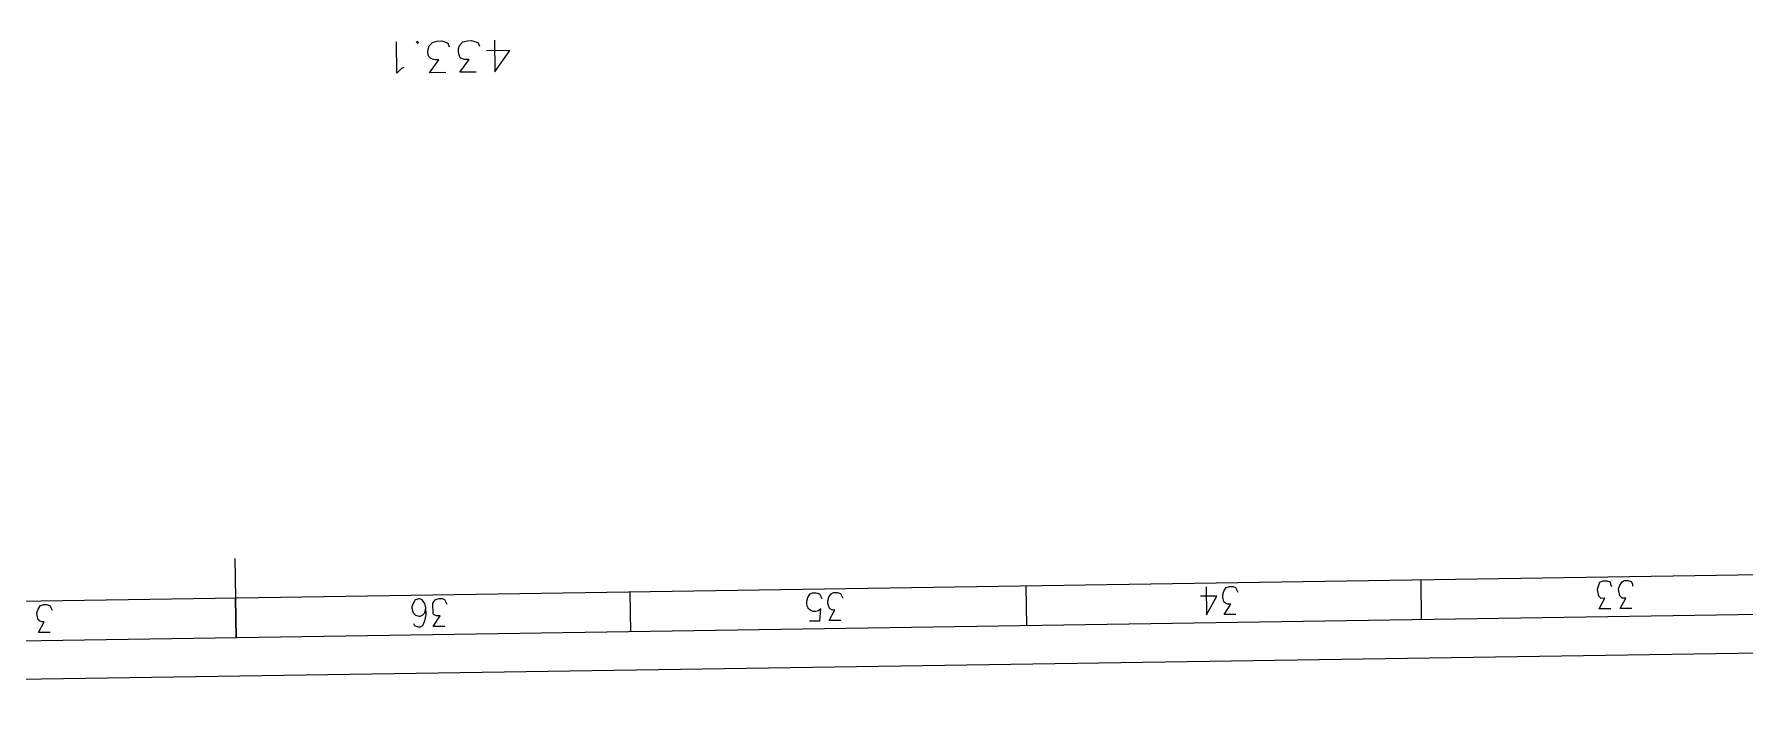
# Model space of a CAD drawing. Header units: millimetres. Extents: x -48 to 5523, y -114 to 5147.
# Drawn here: x -46.449 to -45.229, y -114.431 to -113.954 of the extents above; entities that cross this region are included whole.
import ezdxf

# ---------------------------------------------------------------- set-up
doc = ezdxf.new("R2010")
doc.units = ezdxf.units.MM
doc.layers.add('PDF_Geometry', color=7, linetype='Continuous')

msp = doc.modelspace()

# ---------------------------------------------------------------- linework, layer by layer
at = {"layer": 'PDF_Geometry', "lineweight": 13}
for points in [[(-47.5984, -114.4313), (-47.6491, -111.0825), (-36.2071, -110.9093), (-36.1564, -114.258)], [(-47.5713, -114.4034), (-47.6212, -111.1096), (-36.2909, -110.938), (-36.241, -114.2318)], [(-47.5434, -114.3747), (-47.5925, -111.1375), (-36.3188, -110.9668), (-36.2697, -114.2039)]]:
    msp.add_lwpolyline(points, close=True, dxfattribs=at)
for points in [[(-46.1851, -113.9774), (-46.1868, -113.9782), (-46.1901, -113.9816), (-46.1904, -113.9591)], [(-46.1754, -113.9606), (-46.1746, -113.9597), (-46.1754, -113.9589), (-46.1762, -113.9597)], [(-46.167, -113.9621), (-46.1646, -113.9596), (-46.1612, -113.9587), (-46.1579, -113.9586), (-46.1554, -113.9594), (-46.1537, -113.9602), (-46.1528, -113.9627)], [(-46.1334, -113.9808), (-46.1451, -113.9809), (-46.1385, -113.9717), (-46.1419, -113.9717), (-46.1444, -113.9709), (-46.1452, -113.9701), (-46.1461, -113.9668), (-46.1462, -113.9643), (-46.1454, -113.9618), (-46.1429, -113.9592), (-46.1396, -113.9584), (-46.1371, -113.9583), (-46.1337, -113.9591), (-46.1321, -113.9599), (-46.1312, -113.9624)], [(-46.1204, -113.9581), (-46.1201, -113.9806), (-46.1095, -113.9654), (-46.1261, -113.9656)], [(-46.1551, -113.9811), (-46.1667, -113.9813), (-46.1602, -113.972)], [(-46.3057, -114.3276), (-46.3048, -114.3842), (-46.3052, -114.3559)], [(-46.0232, -114.38), (-46.0236, -114.3516)], [(-45.8977, -114.3581), (-45.8969, -114.3556), (-45.8952, -114.353), (-45.8936, -114.3522), (-45.8911, -114.3521), (-45.8886, -114.3529), (-45.8869, -114.3562)], [(-45.8733, -114.3719), (-45.8816, -114.372), (-45.8776, -114.3644), (-45.8792, -114.3645), (-45.8809, -114.3636), (-45.8818, -114.3628), (-45.8826, -114.3595), (-45.8827, -114.3578), (-45.8819, -114.3553), (-45.8802, -114.3528), (-45.8786, -114.3519), (-45.8761, -114.3519), (-45.8736, -114.3527), (-45.8719, -114.356)], [(-45.7407, -114.3757), (-45.7411, -114.3474)], [(-45.6128, -114.3479), (-45.6125, -114.3679), (-45.6052, -114.3545), (-45.6169, -114.3546)], [(-45.5917, -114.3676), (-45.6, -114.3677), (-45.5951, -114.3602), (-45.5976, -114.3602), (-45.5993, -114.3594), (-45.6001, -114.3586), (-45.601, -114.3552), (-45.601, -114.3536), (-45.6002, -114.3511), (-45.5986, -114.3485), (-45.5961, -114.3477), (-45.5936, -114.3476), (-45.5919, -114.3484), (-45.5902, -114.3517)], [(-45.4591, -114.3714), (-45.4595, -114.3431)], [(-45.3242, -114.3636), (-45.3325, -114.3637), (-45.3285, -114.3561), (-45.331, -114.3562), (-45.3327, -114.3545), (-45.3335, -114.3512), (-45.3336, -114.3495), (-45.332, -114.3445), (-45.3295, -114.3436), (-45.327, -114.3436), (-45.3245, -114.3444), (-45.3244, -114.3461), (-45.3236, -114.3477)], [(-45.3092, -114.3633), (-45.3175, -114.3634), (-45.3135, -114.3559), (-45.316, -114.3559), (-45.3177, -114.3543), (-45.3185, -114.351), (-45.3186, -114.3493), (-45.3178, -114.3468), (-45.3161, -114.3443), (-45.3145, -114.3434), (-45.312, -114.3434), (-45.3095, -114.3442), (-45.3086, -114.3458), (-45.3086, -114.3475)], [(-46.4374, -114.3804), (-46.4457, -114.3805), (-46.4417, -114.373), (-46.4433, -114.373), (-46.445, -114.3722), (-46.4459, -114.3714), (-46.4467, -114.3681), (-46.4468, -114.3664), (-46.446, -114.3639), (-46.4443, -114.3613), (-46.4419, -114.3605), (-46.4402, -114.3605), (-46.4377, -114.3612), (-46.436, -114.3646)], [(-46.1783, -114.374), (-46.1774, -114.3756), (-46.1749, -114.3764), (-46.1733, -114.3764), (-46.1716, -114.3756), (-46.17, -114.3722), (-46.1692, -114.368), (-46.1693, -114.363), (-46.1702, -114.3597), (-46.1719, -114.3572), (-46.1736, -114.3564), (-46.1744, -114.3564), (-46.1769, -114.3573), (-46.1785, -114.3598), (-46.1793, -114.3623), (-46.1793, -114.3632), (-46.1784, -114.3665), (-46.1767, -114.3681), (-46.1742, -114.3689), (-46.1734, -114.3689), (-46.1717, -114.3681), (-46.1701, -114.3664), (-46.1693, -114.363)], [(-46.1558, -114.3761), (-46.1641, -114.3763), (-46.1592, -114.3687), (-46.1617, -114.3687), (-46.1634, -114.3679), (-46.1642, -114.3671), (-46.1643, -114.3596), (-46.1627, -114.3571), (-46.1602, -114.3562), (-46.1577, -114.3562), (-46.156, -114.357), (-46.1543, -114.3603)], [(-45.8958, -114.3722), (-45.8883, -114.3721), (-45.8876, -114.3637)]]:
    msp.add_lwpolyline(points, dxfattribs=at)
for points in [[(-46.1602, -113.972), (-46.1676, -113.9727), (-46.1692, -113.9686), (-46.167, -113.9621)], [(-45.8876, -114.3637), (-45.8922, -114.3681), (-45.8986, -114.3644), (-45.8977, -114.3581)]]:
    msp.add_open_spline(points, degree=3, dxfattribs=at)

doc.saveas('drawing.dxf')
